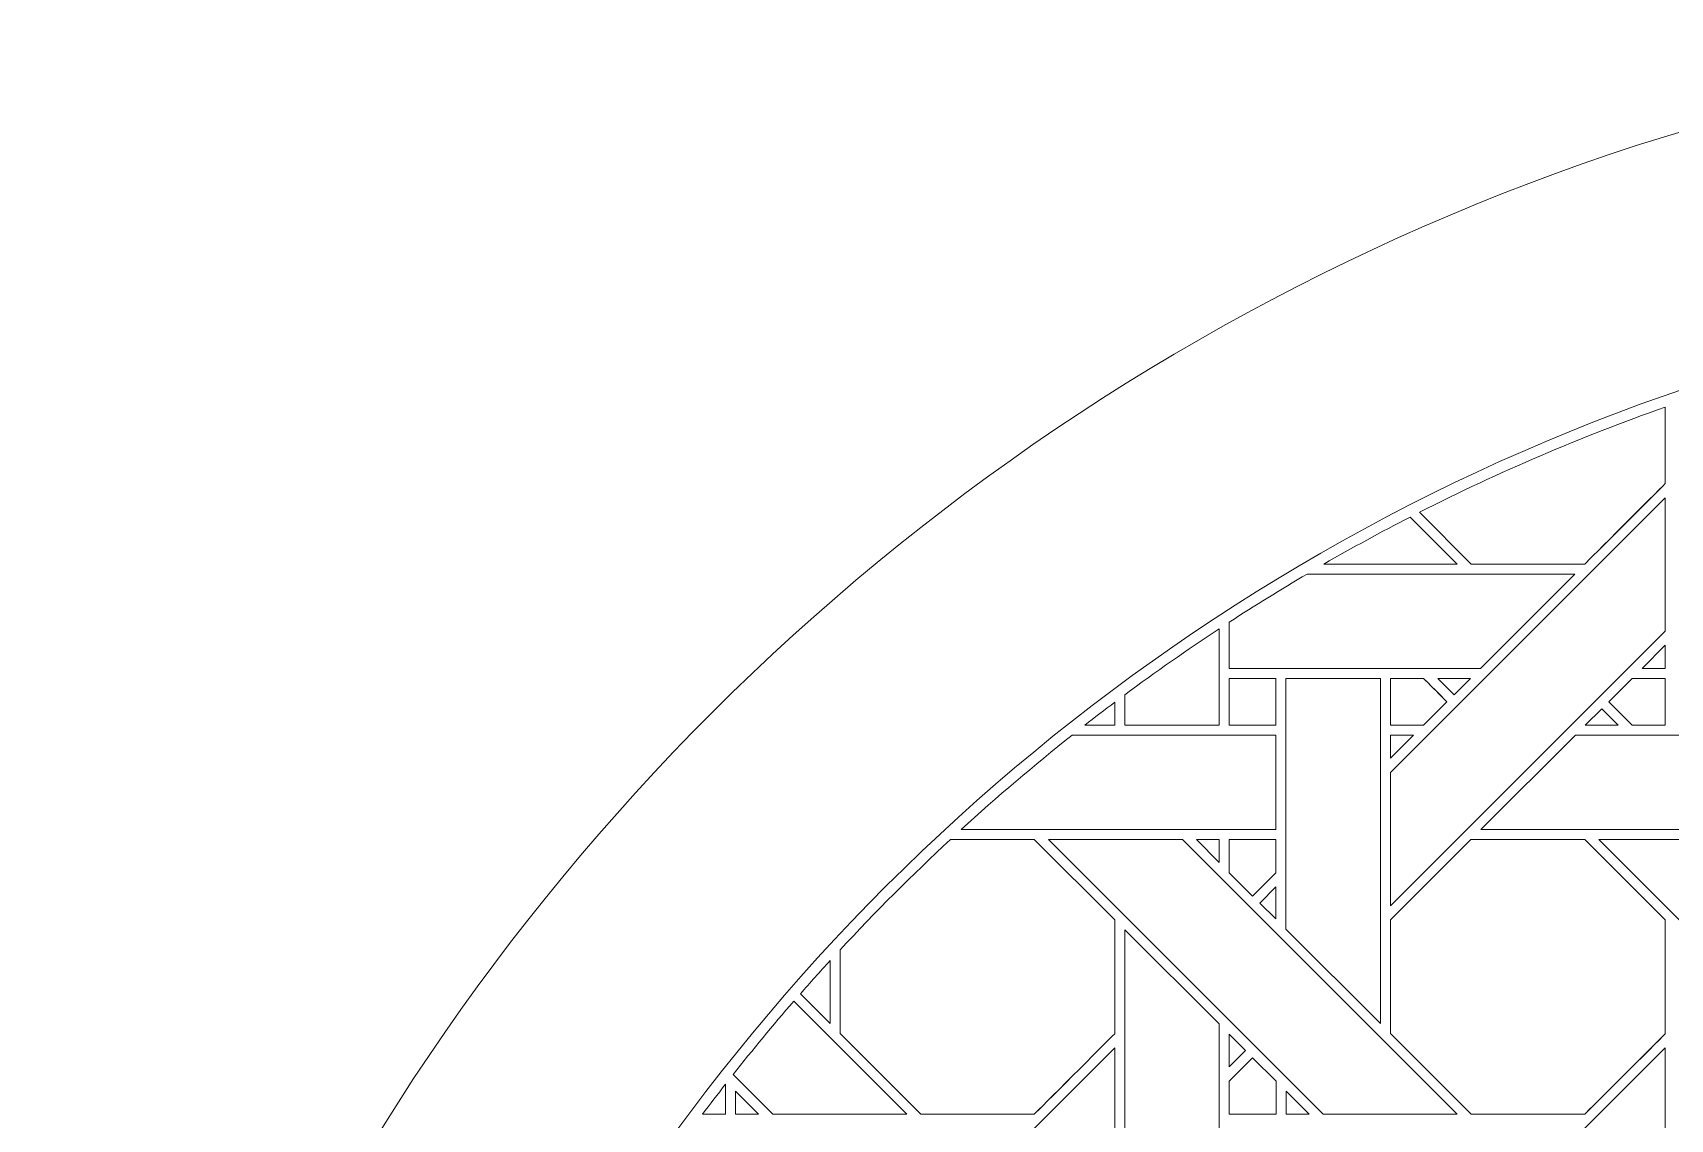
# Model space of a CAD drawing. Header units: inches. Extents: x 8.38 to 16.38, y 5.09 to 13.09.
# Drawn here: x 8.383 to 11.205, y 11.221 to 13.095 of the extents above; entities that cross this region are included whole.
import ezdxf

# ---------------------------------------------------------------- set-up
doc = ezdxf.new("R2010")
doc.units = ezdxf.units.IN
doc.header["$MEASUREMENT"] = 0
doc.layers.add('Design', color=7, linetype='Continuous', lineweight=0)

msp = doc.modelspace()

# ---------------------------------------------------------------- linework, layer by layer
at = {"layer": 'Design'}
for points, knots in [([(12.3829, 13.0948), (10.1737, 13.0948), (8.3829, 11.3039), (8.3829, 9.0948), (8.3829, 6.8856), (10.1737, 5.0948), (12.3829, 5.0948), (14.592, 5.0948), (16.3829, 6.8856), (16.3829, 9.0948), (16.3829, 11.3039), (14.592, 13.0948), (12.3829, 13.0948)], [0, 0, 0, 0, 1, 1, 1, 2, 2, 2, 3, 3, 3, 4, 4, 4, 4]), ([(12.3829, 12.6711), (10.4077, 12.6711), (8.8066, 11.0699), (8.8066, 9.0948), (8.8066, 7.1196), (10.4077, 5.5185), (12.3829, 5.5185), (14.358, 5.5185), (15.9592, 7.1196), (15.9592, 9.0948), (15.9592, 11.0699), (14.358, 12.6711), (12.3829, 12.6711)], [0, 0, 0, 0, 1, 1, 1, 2, 2, 2, 3, 3, 3, 4, 4, 4, 4]), ([(11.1966, 12.3173), (11.1788, 12.2994), (11.0669, 12.1876), (11.0579, 12.1786), (11.0579, 12.1786), (10.8622, 12.1786), (10.8622, 12.1786), (10.8622, 12.1786), (10.773, 12.2678), (10.773, 12.2678), (10.9094, 12.3371), (11.0508, 12.3977), (11.1966, 12.4493), (11.1966, 12.4493), (11.1966, 12.3173), (11.1966, 12.3173)], [0, 0, 0, 0, 1, 1, 1, 2, 2, 2, 3, 3, 3, 4, 4, 4, 5, 5, 5, 5]), ([(11.1966, 12.4493), (11.1966, 12.4493), (11.1966, 12.3173), (11.1966, 12.3173), (11.1784, 12.299), (11.0666, 12.1874), (11.0579, 12.1786), (11.0579, 12.1786), (10.8622, 12.1786), (10.8622, 12.1786), (10.8622, 12.1786), (10.773, 12.2678), (10.773, 12.2678), (10.9094, 12.3371), (11.0508, 12.3977), (11.1966, 12.4493)], [0, 0, 0, 0, 1, 1, 1, 2, 2, 2, 3, 3, 3, 4, 4, 4, 5, 5, 5, 5]), ([(11.1966, 12.0628), (11.1966, 12.0628), (10.7229, 11.5892), (10.7229, 11.5892), (10.7229, 11.5892), (10.7229, 11.8193), (10.7229, 11.8193), (10.7229, 11.8193), (11.1966, 12.2929), (11.1966, 12.2929), (11.1966, 12.2929), (11.1966, 12.0628), (11.1966, 12.0628)], [0, 0, 0, 0, 1, 1, 1, 2, 2, 2, 3, 3, 3, 4, 4, 4, 4]), ([(10.838, 12.1786), (10.838, 12.1786), (10.6083, 12.1786), (10.6083, 12.1786), (10.6571, 12.2067), (10.7067, 12.2337), (10.7569, 12.2596), (10.7569, 12.2596), (10.838, 12.1786), (10.838, 12.1786)], [0, 0, 0, 0, 1, 1, 1, 2, 2, 2, 3, 3, 3, 3]), ([(10.5791, 12.1613), (10.5791, 12.1613), (11.0408, 12.1613), (11.0408, 12.1613), (11.0408, 12.1613), (10.8781, 11.9986), (10.8781, 11.9986), (10.8781, 11.9986), (10.4451, 11.9986), (10.4451, 11.9986), (10.4451, 11.9986), (10.4451, 12.0783), (10.4451, 12.0783), (10.4891, 12.107), (10.5338, 12.1346), (10.5791, 12.1613)], [0, 0, 0, 0, 1, 1, 1, 2, 2, 2, 3, 3, 3, 4, 4, 4, 5, 5, 5, 5]), ([(10.4278, 11.9006), (10.4278, 11.9006), (10.265, 11.9006), (10.265, 11.9006), (10.265, 11.9006), (10.265, 11.9532), (10.265, 11.9532), (10.3181, 11.9926), (10.3725, 12.0305), (10.4278, 12.0669), (10.4278, 12.0669), (10.4278, 11.9006), (10.4278, 11.9006)], [0, 0, 0, 0, 1, 1, 1, 2, 2, 2, 3, 3, 3, 4, 4, 4, 4]), ([(11.1568, 11.9987), (11.1568, 11.9987), (11.1966, 12.0384), (11.1966, 12.0384), (11.1966, 12.0384), (11.1966, 11.9987), (11.1966, 11.9987), (11.1966, 11.9987), (11.1568, 11.9987), (11.1568, 11.9987)], [0, 0, 0, 0, 1, 1, 1, 2, 2, 2, 3, 3, 3, 3]), ([(10.4451, 11.9006), (10.4451, 11.9006), (10.4451, 11.9814), (10.4451, 11.9814), (10.4451, 11.9814), (10.5253, 11.9814), (10.5253, 11.9814), (10.5253, 11.9814), (10.5253, 11.9006), (10.5253, 11.9006), (10.5253, 11.9006), (10.4451, 11.9006), (10.4451, 11.9006)], [0, 0, 0, 0, 1, 1, 1, 2, 2, 2, 3, 3, 3, 4, 4, 4, 4]), ([(10.4451, 11.9814), (10.4451, 11.9814), (10.5253, 11.9814), (10.5253, 11.9814), (10.5253, 11.9814), (10.5253, 11.9006), (10.5253, 11.9006), (10.5253, 11.9006), (10.4451, 11.9006), (10.4451, 11.9006), (10.4451, 11.9006), (10.4451, 11.9814), (10.4451, 11.9814)], [0, 0, 0, 0, 1, 1, 1, 2, 2, 2, 3, 3, 3, 4, 4, 4, 4]), ([(10.7058, 11.9814), (10.7058, 11.9814), (10.7058, 11.3863), (10.7058, 11.3863), (10.7058, 11.3863), (10.5429, 11.5492), (10.5429, 11.5492), (10.5429, 11.5492), (10.5429, 11.9814), (10.5429, 11.9814), (10.5429, 11.9814), (10.7058, 11.9814), (10.7058, 11.9814)], [0, 0, 0, 0, 1, 1, 1, 2, 2, 2, 3, 3, 3, 4, 4, 4, 4]), ([(10.7799, 11.9006), (10.7799, 11.9006), (10.7229, 11.9006), (10.7229, 11.9006), (10.7229, 11.9006), (10.7229, 11.9814), (10.7229, 11.9814), (10.7229, 11.9814), (10.78, 11.9814), (10.78, 11.9814), (10.7851, 11.9763), (10.8159, 11.9455), (10.8203, 11.9411), (10.8203, 11.9411), (10.7799, 11.9006), (10.7799, 11.9006)], [0, 0, 0, 0, 1, 1, 1, 2, 2, 2, 3, 3, 3, 4, 4, 4, 5, 5, 5, 5]), ([(10.805, 11.9564), (10.805, 11.9564), (10.8203, 11.9411), (10.8203, 11.9411), (10.8203, 11.9411), (10.7799, 11.9006), (10.7799, 11.9006), (10.7799, 11.9006), (10.7229, 11.9006), (10.7229, 11.9006), (10.7229, 11.9006), (10.7229, 11.9814), (10.7229, 11.9814), (10.7229, 11.9814), (10.78, 11.9814), (10.78, 11.9814), (10.7854, 11.976), (10.7956, 11.9658), (10.805, 11.9564)], [0, 0, 0, 0, 1, 1, 1, 2, 2, 2, 3, 3, 3, 4, 4, 4, 5, 5, 5, 6, 6, 6, 6]), ([(10.8044, 11.9814), (10.8044, 11.9814), (10.8608, 11.9814), (10.8608, 11.9814), (10.8608, 11.9814), (10.8325, 11.9532), (10.8325, 11.9532), (10.8325, 11.9532), (10.8044, 11.9814), (10.8044, 11.9814)], [0, 0, 0, 0, 1, 1, 1, 2, 2, 2, 3, 3, 3, 3]), ([(11.0991, 11.941), (11.0991, 11.941), (11.1396, 11.9814), (11.1396, 11.9814), (11.1396, 11.9814), (11.1966, 11.9814), (11.1966, 11.9814), (11.1966, 11.9814), (11.1966, 11.9006), (11.1966, 11.9006), (11.1966, 11.9006), (11.1395, 11.9006), (11.1395, 11.9006), (11.1395, 11.9006), (11.0991, 11.941), (11.0991, 11.941)], [0, 0, 0, 0, 1, 1, 1, 2, 2, 2, 3, 3, 3, 4, 4, 4, 5, 5, 5, 5]), ([(11.1966, 11.9814), (11.1966, 11.9814), (11.1966, 11.9006), (11.1966, 11.9006), (11.1966, 11.9006), (11.1395, 11.9006), (11.1395, 11.9006), (11.1395, 11.9006), (11.0991, 11.941), (11.0991, 11.941), (11.0991, 11.941), (11.1396, 11.9814), (11.1396, 11.9814), (11.1396, 11.9814), (11.1966, 11.9814), (11.1966, 11.9814)], [0, 0, 0, 0, 1, 1, 1, 2, 2, 2, 3, 3, 3, 4, 4, 4, 5, 5, 5, 5]), ([(10.2479, 11.9006), (10.2479, 11.9006), (10.1959, 11.9006), (10.1959, 11.9006), (10.2131, 11.914), (10.2304, 11.9273), (10.2479, 11.9404), (10.2479, 11.9404), (10.2479, 11.9006), (10.2479, 11.9006)], [0, 0, 0, 0, 1, 1, 1, 2, 2, 2, 3, 3, 3, 3]), ([(11.1153, 11.9006), (11.1153, 11.9006), (11.0588, 11.9006), (11.0588, 11.9006), (11.0588, 11.9006), (11.087, 11.9289), (11.087, 11.9289), (11.087, 11.9289), (11.1153, 11.9006), (11.1153, 11.9006)], [0, 0, 0, 0, 1, 1, 1, 2, 2, 2, 3, 3, 3, 3]), ([(10.1742, 11.8835), (10.1742, 11.8835), (10.5253, 11.8835), (10.5253, 11.8835), (10.5253, 11.8835), (10.5253, 11.7206), (10.5253, 11.7206), (10.5253, 11.7206), (9.983, 11.7206), (9.983, 11.7206), (10.0448, 11.7771), (10.1086, 11.8314), (10.1742, 11.8835)], [0, 0, 0, 0, 1, 1, 1, 2, 2, 2, 3, 3, 3, 4, 4, 4, 4]), ([(10.7628, 11.8835), (10.7628, 11.8835), (10.7229, 11.8436), (10.7229, 11.8436), (10.7229, 11.8436), (10.7229, 11.8835), (10.7229, 11.8835), (10.7229, 11.8835), (10.7628, 11.8835), (10.7628, 11.8835)], [0, 0, 0, 0, 1, 1, 1, 2, 2, 2, 3, 3, 3, 3]), ([(11.4741, 11.8835), (11.4741, 11.8835), (11.4741, 11.7206), (11.4741, 11.7206), (11.4741, 11.7206), (10.8788, 11.7206), (10.8788, 11.7206), (10.8788, 11.7206), (11.0416, 11.8835), (11.0416, 11.8835), (11.0416, 11.8835), (11.4741, 11.8835), (11.4741, 11.8835)], [0, 0, 0, 0, 1, 1, 1, 2, 2, 2, 3, 3, 3, 4, 4, 4, 4]), ([(9.9646, 11.7035), (9.9646, 11.7035), (10.1091, 11.7035), (10.1091, 11.7035), (10.1091, 11.7035), (10.2478, 11.5648), (10.2478, 11.5648), (10.2478, 11.5648), (10.2478, 11.3686), (10.2478, 11.3686), (10.23, 11.3507), (10.1181, 11.2389), (10.1091, 11.2299), (10.1091, 11.2299), (9.9134, 11.2299), (9.9134, 11.2299), (9.9134, 11.2299), (9.7742, 11.3691), (9.7742, 11.3691), (9.7742, 11.3691), (9.7742, 11.5131), (9.7742, 11.5131), (9.8353, 11.5789), (9.8988, 11.6425), (9.9646, 11.7035)], [0, 0, 0, 0, 1, 1, 1, 2, 2, 2, 3, 3, 3, 4, 4, 4, 5, 5, 5, 6, 6, 6, 7, 7, 7, 8, 8, 8, 8]), ([(9.9646, 11.7035), (9.9646, 11.7035), (10.1091, 11.7035), (10.1091, 11.7035), (10.1091, 11.7035), (10.2478, 11.5648), (10.2478, 11.5648), (10.2478, 11.5648), (10.2478, 11.3686), (10.2478, 11.3686), (10.23, 11.3506), (10.1181, 11.2388), (10.1091, 11.2299), (10.1091, 11.2299), (9.9134, 11.2299), (9.9134, 11.2299), (9.9134, 11.2299), (9.7742, 11.3691), (9.7742, 11.3691), (9.7742, 11.3691), (9.7742, 11.5131), (9.7742, 11.5131), (9.8353, 11.5789), (9.8988, 11.6425), (9.9646, 11.7035)], [0, 0, 0, 0, 1, 1, 1, 2, 2, 2, 3, 3, 3, 4, 4, 4, 5, 5, 5, 6, 6, 6, 7, 7, 7, 8, 8, 8, 8]), ([(10.3643, 11.7035), (10.3643, 11.7035), (10.838, 11.2299), (10.838, 11.2299), (10.838, 11.2299), (10.6069, 11.2299), (10.6069, 11.2299), (10.6069, 11.2299), (10.1334, 11.7035), (10.1334, 11.7035), (10.1334, 11.7035), (10.3643, 11.7035), (10.3643, 11.7035)], [0, 0, 0, 0, 1, 1, 1, 2, 2, 2, 3, 3, 3, 4, 4, 4, 4]), ([(10.4279, 11.7035), (10.4279, 11.7035), (10.4279, 11.6637), (10.4279, 11.6637), (10.4279, 11.6637), (10.3884, 11.7035), (10.3884, 11.7035), (10.3884, 11.7035), (10.4279, 11.7035), (10.4279, 11.7035)], [0, 0, 0, 0, 1, 1, 1, 2, 2, 2, 3, 3, 3, 3]), ([(10.5253, 11.7035), (10.5253, 11.7035), (10.5253, 11.6459), (10.5253, 11.6459), (10.5253, 11.6459), (10.4854, 11.606), (10.4854, 11.606), (10.4854, 11.606), (10.445, 11.6463), (10.445, 11.6463), (10.445, 11.6463), (10.445, 11.7035), (10.445, 11.7035), (10.445, 11.7035), (10.5253, 11.7035), (10.5253, 11.7035)], [0, 0, 0, 0, 1, 1, 1, 2, 2, 2, 3, 3, 3, 4, 4, 4, 5, 5, 5, 5]), ([(10.4854, 11.606), (10.4854, 11.606), (10.445, 11.6463), (10.445, 11.6463), (10.445, 11.6463), (10.445, 11.7035), (10.445, 11.7035), (10.445, 11.7035), (10.5253, 11.7035), (10.5253, 11.7035), (10.5253, 11.7035), (10.5253, 11.6459), (10.5253, 11.6459), (10.5253, 11.6459), (10.4854, 11.606), (10.4854, 11.606)], [0, 0, 0, 0, 1, 1, 1, 2, 2, 2, 3, 3, 3, 4, 4, 4, 5, 5, 5, 5]), ([(11.1966, 11.5648), (11.1966, 11.5648), (11.1966, 11.3686), (11.1966, 11.3686), (11.1788, 11.3507), (11.0669, 11.2389), (11.0579, 11.2299), (11.0579, 11.2299), (10.8622, 11.2299), (10.8622, 11.2299), (10.8622, 11.2299), (10.7229, 11.3691), (10.7229, 11.3691), (10.7229, 11.3691), (10.7229, 11.5648), (10.7229, 11.5648), (10.7229, 11.5648), (10.8616, 11.7035), (10.8616, 11.7035), (10.8616, 11.7035), (11.0578, 11.7035), (11.0578, 11.7035), (11.0578, 11.7035), (11.1966, 11.5648), (11.1966, 11.5648)], [0, 0, 0, 0, 1, 1, 1, 2, 2, 2, 3, 3, 3, 4, 4, 4, 5, 5, 5, 6, 6, 6, 7, 7, 7, 8, 8, 8, 8]), ([(11.0578, 11.7035), (11.0578, 11.7035), (11.1966, 11.5648), (11.1966, 11.5648), (11.1966, 11.5648), (11.1966, 11.3686), (11.1966, 11.3686), (11.1787, 11.3505), (11.0668, 11.2388), (11.0579, 11.2299), (11.0579, 11.2299), (10.8622, 11.2299), (10.8622, 11.2299), (10.8622, 11.2299), (10.7229, 11.3691), (10.7229, 11.3691), (10.7229, 11.3691), (10.7229, 11.5648), (10.7229, 11.5648), (10.7229, 11.5648), (10.8616, 11.7035), (10.8616, 11.7035), (10.8616, 11.7035), (11.0578, 11.7035), (11.0578, 11.7035)], [0, 0, 0, 0, 1, 1, 1, 2, 2, 2, 3, 3, 3, 4, 4, 4, 5, 5, 5, 6, 6, 6, 7, 7, 7, 8, 8, 8, 8]), ([(11.7867, 11.2299), (11.7867, 11.2299), (11.5556, 11.2299), (11.5556, 11.2299), (11.5556, 11.2299), (11.0821, 11.7035), (11.0821, 11.7035), (11.0821, 11.7035), (11.313, 11.7035), (11.313, 11.7035), (11.313, 11.7035), (11.7867, 11.2299), (11.7867, 11.2299)], [0, 0, 0, 0, 1, 1, 1, 2, 2, 2, 3, 3, 3, 4, 4, 4, 4]), ([(10.5253, 11.6217), (10.5253, 11.6217), (10.5253, 11.5665), (10.5253, 11.5665), (10.5253, 11.5665), (10.4976, 11.5939), (10.4976, 11.5939), (10.4976, 11.5939), (10.5253, 11.6217), (10.5253, 11.6217)], [0, 0, 0, 0, 1, 1, 1, 2, 2, 2, 3, 3, 3, 3]), ([(10.265, 10.9519), (10.265, 10.9519), (10.265, 11.5477), (10.265, 11.5477), (10.265, 11.5477), (10.4278, 11.3855), (10.4278, 11.3855), (10.4278, 11.3855), (10.4278, 10.9519), (10.4278, 10.9519), (10.4278, 10.9519), (10.265, 10.9519), (10.265, 10.9519)], [0, 0, 0, 0, 1, 1, 1, 2, 2, 2, 3, 3, 3, 4, 4, 4, 4]), ([(9.7059, 11.4374), (9.7228, 11.4567), (9.7398, 11.4758), (9.7571, 11.4947), (9.7571, 11.4947), (9.7571, 11.3863), (9.7571, 11.3863), (9.7571, 11.3863), (9.7059, 11.4374), (9.7059, 11.4374)], [0, 0, 0, 0, 1, 1, 1, 2, 2, 2, 3, 3, 3, 3]), ([(9.8892, 11.2299), (9.8892, 11.2299), (9.6582, 11.2299), (9.6582, 11.2299), (9.6582, 11.2299), (9.5899, 11.2982), (9.5899, 11.2982), (9.6238, 11.3411), (9.6587, 11.3833), (9.6945, 11.4246), (9.6945, 11.4246), (9.8892, 11.2299), (9.8892, 11.2299)], [0, 0, 0, 0, 1, 1, 1, 2, 2, 2, 3, 3, 3, 4, 4, 4, 4]), ([(10.4451, 11.3113), (10.4451, 11.3113), (10.4451, 11.3681), (10.4451, 11.3681), (10.4451, 11.3681), (10.4733, 11.3395), (10.4733, 11.3395), (10.4733, 11.3395), (10.4451, 11.3113), (10.4451, 11.3113)], [0, 0, 0, 0, 1, 1, 1, 2, 2, 2, 3, 3, 3, 3]), ([(10.2479, 11.1141), (10.2479, 11.1141), (9.7742, 10.6404), (9.7742, 10.6404), (9.7742, 10.6404), (9.7742, 10.8705), (9.7742, 10.8705), (9.7742, 10.8705), (10.2479, 11.3441), (10.2479, 11.3441), (10.2479, 11.3441), (10.2479, 11.1141), (10.2479, 11.1141)], [0, 0, 0, 0, 1, 1, 1, 2, 2, 2, 3, 3, 3, 4, 4, 4, 4]), ([(10.4451, 11.2297), (10.4451, 11.2297), (10.4451, 11.2869), (10.4451, 11.2869), (10.4451, 11.2869), (10.4854, 11.3273), (10.4854, 11.3273), (10.4854, 11.3273), (10.5257, 11.287), (10.5257, 11.287), (10.5257, 11.287), (10.5257, 11.2297), (10.5257, 11.2297), (10.5257, 11.2297), (10.4451, 11.2297), (10.4451, 11.2297)], [0, 0, 0, 0, 1, 1, 1, 2, 2, 2, 3, 3, 3, 4, 4, 4, 5, 5, 5, 5]), ([(10.4854, 11.3273), (10.4854, 11.3273), (10.5257, 11.287), (10.5257, 11.287), (10.5257, 11.287), (10.5257, 11.2297), (10.5257, 11.2297), (10.5257, 11.2297), (10.4451, 11.2297), (10.4451, 11.2297), (10.4451, 11.2297), (10.4451, 11.2869), (10.4451, 11.2869), (10.4451, 11.2869), (10.4854, 11.3273), (10.4854, 11.3273)], [0, 0, 0, 0, 1, 1, 1, 2, 2, 2, 3, 3, 3, 4, 4, 4, 5, 5, 5, 5]), ([(11.1966, 11.1141), (11.1966, 11.1141), (10.7229, 10.6404), (10.7229, 10.6404), (10.7229, 10.6404), (10.7229, 10.8705), (10.7229, 10.8705), (10.7229, 10.8705), (11.1966, 11.3441), (11.1966, 11.3441), (11.1966, 11.3441), (11.1966, 11.1141), (11.1966, 11.1141)], [0, 0, 0, 0, 1, 1, 1, 2, 2, 2, 3, 3, 3, 4, 4, 4, 4]), ([(9.577, 11.2817), (9.577, 11.2817), (9.577, 11.2297), (9.577, 11.2297), (9.577, 11.2297), (9.5371, 11.2297), (9.5371, 11.2297), (9.5502, 11.2471), (9.5635, 11.2644), (9.577, 11.2817)], [0, 0, 0, 0, 1, 1, 1, 2, 2, 2, 3, 3, 3, 3]), ([(9.5943, 11.2299), (9.5943, 11.2299), (9.5943, 11.2697), (9.5943, 11.2697), (9.5943, 11.2697), (9.634, 11.2299), (9.634, 11.2299), (9.634, 11.2299), (9.5943, 11.2299), (9.5943, 11.2299)], [0, 0, 0, 0, 1, 1, 1, 2, 2, 2, 3, 3, 3, 3]), ([(10.543, 11.2299), (10.543, 11.2299), (10.543, 11.2697), (10.543, 11.2697), (10.543, 11.2697), (10.5827, 11.2299), (10.5827, 11.2299), (10.5827, 11.2299), (10.543, 11.2299), (10.543, 11.2299)], [0, 0, 0, 0, 1, 1, 1, 2, 2, 2, 3, 3, 3, 3])]:
    msp.add_open_spline(points, degree=3, knots=knots, dxfattribs=at)

doc.saveas('drawing.dxf')
